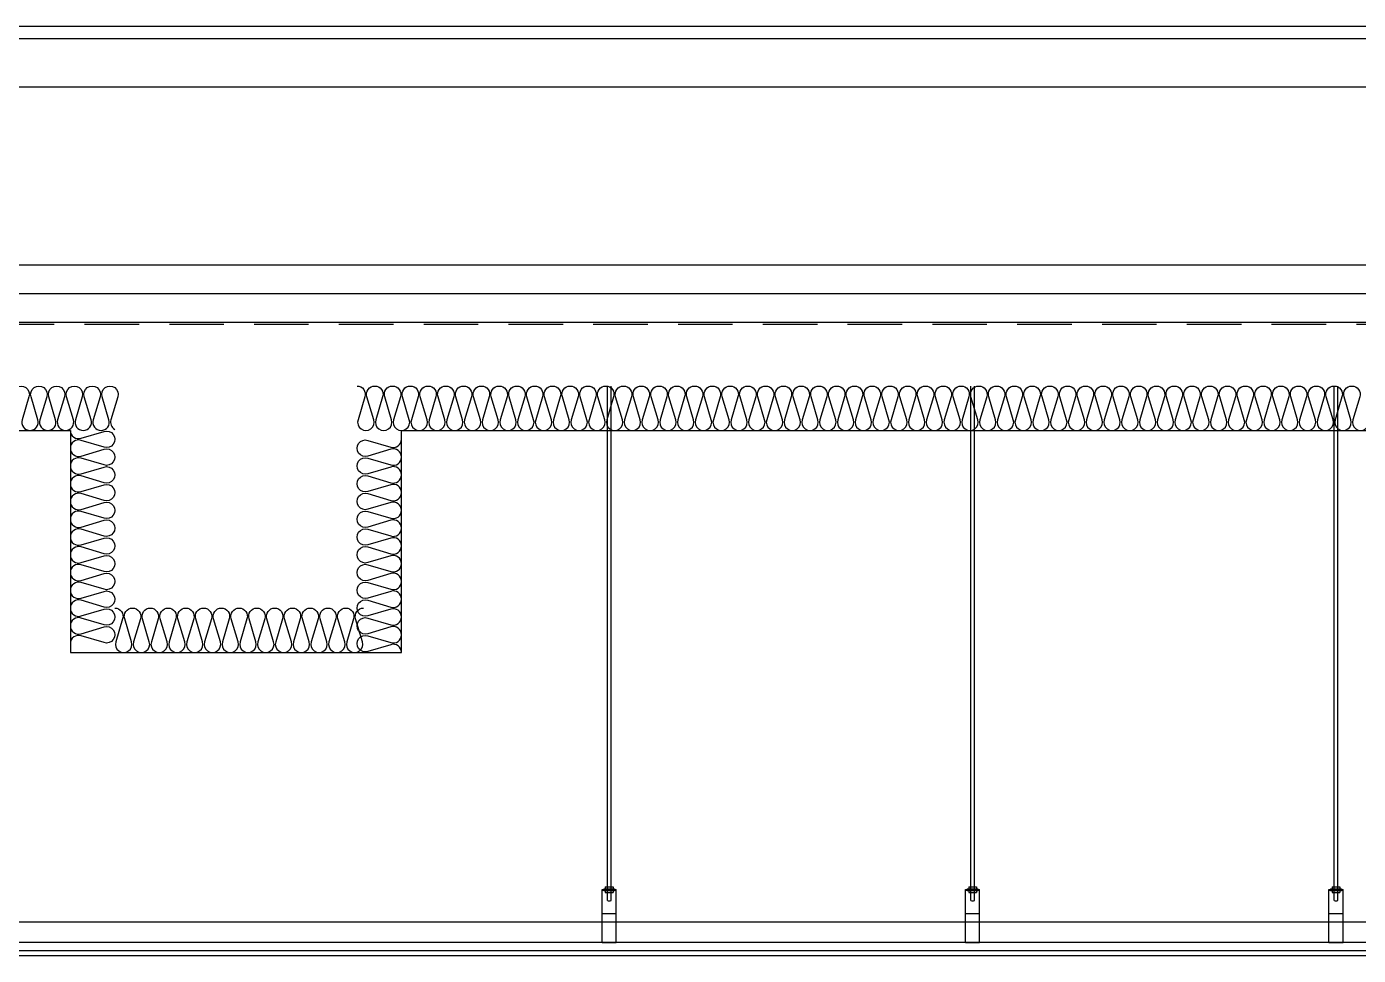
# Model space of a CAD drawing. Header units: millimetres. Extents: x 17311 to 801382, y -242618 to -104888.
# Drawn here: x 83577 to 86875, y -144888 to -142588 of the extents above; entities that cross this region are included whole.
import ezdxf

# ---------------------------------------------------------------- set-up
doc = ezdxf.new("R2010")
doc.units = ezdxf.units.MM
doc.header["$LTSCALE"] = 250
doc.linetypes.add('HID', pattern=[2.8, 1.8, -1])
for name, color, linetype in [('A-CEIL', 8, 'Continuous'), ('A-CEIL_EL', 8, 'Continuous'), ('A-ELE-8', 8, 'Continuous'), ('A-FIN', 6, 'Continuous'), ('A-FIN-8', 8, 'Continuous'), ('A-HAT-WIREMESH', 9, 'g_mesh'), ('A-WP', 1, 'HID'), ('ISL', 251, 'Continuous')]:
    doc.layers.add(name, color=color, linetype=linetype)
doc.styles.add('Gdim', font='')
doc.styles.get('Gdim').set_extended_font_data('Dotum')
doc.linetypes.add('g_mesh', pattern='A,10,-0.8,["X",Gdim,S=0.6,R=0,X=-0.15,Y=-0.3],-0.8', length=11.6)

msp = doc.modelspace()

# ---------------------------------------------------------------- linework, layer by layer
at = {"layer": 'A-CEIL'}
for p, q in [((79229.5, -144876.1), (109372.2, -144876.1, 0)), ((79229.5, -144888.1), (109372.2, -144888.1, 0))]:
    msp.add_line(p, q, dxfattribs=at)
at = {"layer": 'A-CEIL_EL'}
for p, q in [((85015.3, -144752.3), (85015.3, -143478.1)), ((85024.3, -144752.3), (85024.3, -143478.1)), ((85915.3, -144752.3), (85915.3, -143478.1)), ((85924.3, -144752.3), (85924.3, -143478.1)), ((86815.3, -144752.3), (86815.3, -143478.1)), ((86824.3, -144752.3), (86824.3, -143478.1)), ((85002.3, -144856.3), (85002.3, -144725.1)), ((85002.3, -144725.1), (85037.3, -144725.1)), ((85002.3, -144726.3), (85037.3, -144726.3)), ((85006.3, -144723.6), (85033.2, -144723.6)), ((85006.3, -144723.6), (85006.3, -144725.1)), ((85006.3, -144726.3), (85006.3, -144727.8)), ((85006.3, -144727.8), (85033.2, -144727.8)), ((85010.2, -144718.6), (85029.3, -144718.6)), ((85010.2, -144718.6), (85010.2, -144723.6)), ((85010.2, -144727.8), (85010.2, -144732.8)), ((85029.3, -144718.6), (85029.3, -144723.6)), ((85029.3, -144727.8), (85029.3, -144732.8)), ((85033.2, -144723.6), (85033.2, -144725.1)), ((85033.2, -144726.3), (85033.2, -144727.8)), ((85037.3, -144856.3), (85037.3, -144725.1)), ((85902.3, -144856.3), (85902.3, -144725.1)), ((85902.3, -144725.1), (85937.3, -144725.1)), ((85902.3, -144726.3), (85937.3, -144726.3)), ((85906.3, -144723.6), (85933.2, -144723.6)), ((85906.3, -144723.6), (85906.3, -144725.1)), ((85906.3, -144726.3), (85906.3, -144727.8)), ((85906.3, -144727.8), (85933.2, -144727.8)), ((85910.2, -144718.6), (85929.3, -144718.6)), ((85910.2, -144718.6), (85910.2, -144723.6)), ((85910.2, -144727.8), (85910.2, -144732.8)), ((85929.3, -144718.6), (85929.3, -144723.6)), ((85929.3, -144727.8), (85929.3, -144732.8)), ((85933.2, -144723.6), (85933.2, -144725.1)), ((85933.2, -144726.3), (85933.2, -144727.8)), ((85937.3, -144856.3), (85937.3, -144725.1)), ((86802.3, -144856.3), (86802.3, -144725.1)), ((86802.3, -144725.1), (86837.3, -144725.1)), ((86802.3, -144726.3), (86837.3, -144726.3)), ((86806.3, -144723.6), (86833.2, -144723.6)), ((86806.3, -144723.6), (86806.3, -144725.1)), ((86806.3, -144726.3), (86806.3, -144727.8)), ((86806.3, -144727.8), (86833.2, -144727.8)), ((86810.2, -144718.6), (86829.3, -144718.6)), ((86810.2, -144718.6), (86810.2, -144723.6)), ((86810.2, -144727.8), (86810.2, -144732.8)), ((86829.3, -144718.6), (86829.3, -144723.6)), ((86829.3, -144727.8), (86829.3, -144732.8)), ((86833.2, -144723.6), (86833.2, -144725.1)), ((86833.2, -144726.3), (86833.2, -144727.8)), ((86837.3, -144856.3), (86837.3, -144725.1)), ((85010.2, -144732.8), (85029.3, -144732.8)), ((85015.3, -144752.3), (85015.3, -144732.8)), ((85024.3, -144752.3), (85024.3, -144732.8)), ((85910.2, -144732.8), (85929.3, -144732.8)), ((85915.3, -144752.3), (85915.3, -144732.8)), ((85924.3, -144752.3), (85924.3, -144732.8)), ((86810.2, -144732.8), (86829.3, -144732.8)), ((86815.3, -144752.3), (86815.3, -144732.8)), ((86824.3, -144752.3), (86824.3, -144732.8)), ((85002.3, -144784.6), (85037.3, -144784.6)), ((85902.3, -144784.6), (85937.3, -144784.6)), ((86802.3, -144784.6), (86837.3, -144784.6)), ((79249.4, -144805.1), (109304.7, -144805.1, 0)), ((85002.3, -144805.1), (85037.3, -144805.1)), ((85902.3, -144805.1), (85937.3, -144805.1)), ((86802.3, -144805.1), (86837.3, -144805.1)), ((79249.4, -144855.1), (109304.7, -144855.1, 0)), ((85002.3, -144855.1), (85037.3, -144855.1)), ((85002.3, -144856.3), (85037.3, -144856.3)), ((85902.3, -144855.1), (85937.3, -144855.1)), ((85902.3, -144856.3), (85937.3, -144856.3)), ((86802.3, -144855.1), (86837.3, -144855.1)), ((86802.3, -144856.3), (86837.3, -144856.3))]:
    msp.add_line(p, q, dxfattribs=at)
for centre in [(85019.8, -144740.8), (85919.8, -144740.8), (86819.8, -144740.8)]:
    msp.add_arc(centre, 12.4, 248.715, 291.285, dxfattribs=at)
at = {"layer": 'A-ELE-8'}
for p, q in [((148495.3, -142588.1), (79345.3, -142588.1)), ((148495.3, -142618.1), (79345.3, -142618.1)), ((148495.3, -142738.1), (79345.3, -142738.1))]:
    msp.add_line(p, q, dxfattribs=at)
at = {"layer": 'A-FIN'}
msp.add_line((79303.3, -143178.1), (148687.3, -143178.1), dxfattribs=at)
at = {"layer": 'A-FIN-8'}
msp.add_line((79313.5, -143320.1), (148677, -143320.1), dxfattribs=at)
at = {"layer": 'A-HAT-WIREMESH', "ltscale": 0.6}
msp.add_line((79303.3, -143249.1), (148687.3, -143249.1), dxfattribs=at)
at = {"layer": 'A-WP', "ltscale": 0.3}
msp.add_line((79310.4, -143325.1), (148680.1, -143325.1), dxfattribs=at)
at = {"layer": 'ISL', "elevation": 0}
for points in [[(83543.8, -143504.8, -1.372593), (83582.7, -143504.8), (83565.8, -143561.5, 0.509267), (83585.3, -143588.1, 0.509267), (83604.7, -143561.5), (83587.8, -143504.8, -1.372593), (83626.7, -143504.8), (83609.8, -143561.5, 0.509267), (83629.3, -143588.1, 0.509267), (83648.7, -143561.5), (83631.8, -143504.8, -1.372593), (83670.7, -143504.8), (83653.8, -143561.5, 0.509267), (83673.3, -143588.1, 0.509267), (83692.7, -143561.5), (83675.8, -143504.8, -1.372593), (83714.7, -143504.8), (83697.8, -143561.5, 0.509267), (83717.3, -143588.1, 0.509267), (83736.7, -143561.5), (83719.8, -143504.8, -1.372593), (83758.7, -143504.8), (83741.8, -143561.5, 0.509267), (83761.3, -143588.1, 0.509267), (83780.7, -143561.5), (83763.8, -143504.8, -1.372593), (83802.7, -143504.8), (83785.8, -143561.5, 0.356715), (83795.3, -143585.5, 0.356715)], [(84395.3, -143478.1, -0.509267), (84414.7, -143504.8), (84397.8, -143561.5, 1.372593), (84436.7, -143561.5), (84419.8, -143504.8, -0.509267), (84439.3, -143478.1, -0.509267), (84458.7, -143504.8), (84441.8, -143561.5, 1.372593), (84480.7, -143561.5), (84463.8, -143504.8, -0.509267), (84483.3, -143478.1, -0.509267), (84502.7, -143504.8), (84485.8, -143561.5, 1.372593), (84524.7, -143561.5), (84507.8, -143504.8, -0.509267), (84527.3, -143478.1, -0.509267), (84546.7, -143504.8), (84529.8, -143561.5, 1.372593), (84568.7, -143561.5), (84551.8, -143504.8, -0.509267), (84571.3, -143478.1, -0.509267), (84590.7, -143504.8), (84573.8, -143561.5, 1.372593), (84612.7, -143561.5), (84595.8, -143504.8, -0.509267), (84615.3, -143478.1, -0.509267), (84634.7, -143504.8), (84617.8, -143561.5, 1.372593), (84656.7, -143561.5), (84639.8, -143504.8, -0.509267), (84659.3, -143478.1, -0.509267), (84678.7, -143504.8), (84661.8, -143561.5, 1.372593), (84700.7, -143561.5), (84683.8, -143504.8, -0.509267), (84703.3, -143478.1, -0.509267), (84722.7, -143504.8), (84705.8, -143561.5, 1.372593), (84744.7, -143561.5), (84727.8, -143504.8, -0.509267), (84747.3, -143478.1, -0.509267), (84766.7, -143504.8), (84749.8, -143561.5, 1.372593), (84788.7, -143561.5), (84771.8, -143504.8, -0.509267), (84791.3, -143478.1, -0.509267), (84810.7, -143504.8), (84793.8, -143561.5, 1.372593), (84832.7, -143561.5), (84815.8, -143504.8, -0.509267), (84835.3, -143478.1, -0.509267), (84854.7, -143504.8), (84837.8, -143561.5, 1.372593), (84876.7, -143561.5), (84859.8, -143504.8, -0.509267), (84879.3, -143478.1, -0.509267), (84898.7, -143504.8), (84881.8, -143561.5, 1.372593), (84920.7, -143561.5), (84903.8, -143504.8, -0.509267), (84923.3, -143478.1, -0.509267), (84942.7, -143504.8), (84925.8, -143561.5, 1.372593), (84964.7, -143561.5), (84947.8, -143504.8, -0.509267), (84967.3, -143478.1, -0.509267), (84986.7, -143504.8), (84969.8, -143561.5, 1.372593), (85008.7, -143561.5), (84991.8, -143504.8, -0.509267), (85011.3, -143478.1, -0.509267), (85030.7, -143504.8), (85013.8, -143561.5, 1.372593), (85052.7, -143561.5), (85035.8, -143504.8, -0.509267), (85055.3, -143478.1, -0.509267), (85074.7, -143504.8), (85057.8, -143561.5, 1.372593), (85096.7, -143561.5), (85079.8, -143504.8, -0.509267), (85099.3, -143478.1, -0.509267), (85118.7, -143504.8), (85101.8, -143561.5, 1.372593), (85140.7, -143561.5), (85123.8, -143504.8, -0.509267), (85143.3, -143478.1, -0.509267), (85162.7, -143504.8), (85145.8, -143561.5, 1.372593), (85184.7, -143561.5), (85167.8, -143504.8, -0.509267), (85187.3, -143478.1, -0.509267), (85206.7, -143504.8), (85189.8, -143561.5, 1.372593), (85228.7, -143561.5), (85211.8, -143504.8, -0.509267), (85231.3, -143478.1, -0.509267), (85250.7, -143504.8), (85233.8, -143561.5, 1.372593), (85272.7, -143561.5), (85255.8, -143504.8, -0.509267), (85275.3, -143478.1, -0.509267), (85294.7, -143504.8), (85277.8, -143561.5, 1.372593), (85316.7, -143561.5), (85299.8, -143504.8, -0.509267), (85319.3, -143478.1, -0.509267), (85338.7, -143504.8), (85321.8, -143561.5, 1.372593), (85360.7, -143561.5), (85343.8, -143504.8, -0.509267), (85363.3, -143478.1, -0.509267), (85382.7, -143504.8), (85365.8, -143561.5, 1.372593), (85404.7, -143561.5), (85387.8, -143504.8, -0.509267), (85407.3, -143478.1, -0.509267), (85426.7, -143504.8), (85409.8, -143561.5, 1.372593), (85448.7, -143561.5), (85431.8, -143504.8, -0.509267), (85451.3, -143478.1, -0.509267), (85470.7, -143504.8), (85453.8, -143561.5, 1.372593), (85492.7, -143561.5), (85475.8, -143504.8, -0.509267), (85495.3, -143478.1, -0.509267), (85514.7, -143504.8), (85497.8, -143561.5, 1.372593), (85536.7, -143561.5), (85519.8, -143504.8, -0.509267), (85539.3, -143478.1, -0.509267), (85558.7, -143504.8), (85541.8, -143561.5, 1.372593), (85580.7, -143561.5), (85563.8, -143504.8, -0.509267), (85583.3, -143478.1, -0.509267), (85602.7, -143504.8), (85585.8, -143561.5, 1.372593), (85624.7, -143561.5), (85607.8, -143504.8, -0.509267), (85627.3, -143478.1, -0.509267), (85646.7, -143504.8), (85629.8, -143561.5, 1.372593), (85668.7, -143561.5), (85651.8, -143504.8, -0.509267), (85671.3, -143478.1, -0.509267), (85690.7, -143504.8), (85673.8, -143561.5, 1.372593), (85712.7, -143561.5), (85695.8, -143504.8, -0.509267), (85715.3, -143478.1, -0.509267), (85734.7, -143504.8), (85717.8, -143561.5, 1.372593), (85756.7, -143561.5), (85739.8, -143504.8, -0.509267), (85759.3, -143478.1, -0.509267), (85778.7, -143504.8), (85761.8, -143561.5, 1.372593), (85800.7, -143561.5), (85783.8, -143504.8, -0.509267), (85803.3, -143478.1, -0.509267), (85822.7, -143504.8), (85805.8, -143561.5, 1.372593), (85844.7, -143561.5), (85827.8, -143504.8, -0.509267), (85847.3, -143478.1, -0.509267), (85866.7, -143504.8), (85849.8, -143561.5, 1.372593), (85888.7, -143561.5), (85871.8, -143504.8, -0.509267), (85891.3, -143478.1, -0.509267), (85910.7, -143504.8), (85893.8, -143561.5, 1.372593), (85932.7, -143561.5), (85915.8, -143504.8, -0.509267), (85935.3, -143478.1, -0.509267), (85954.7, -143504.8), (85937.8, -143561.5, 1.372593), (85976.7, -143561.5), (85959.8, -143504.8, -0.509267), (85979.3, -143478.1, -0.509267), (85998.7, -143504.8), (85981.8, -143561.5, 1.372593), (86020.7, -143561.5), (86003.8, -143504.8, -0.509267), (86023.3, -143478.1, -0.509267), (86042.7, -143504.8), (86025.8, -143561.5, 1.372593), (86064.7, -143561.5), (86047.8, -143504.8, -0.509267), (86067.3, -143478.1, -0.509267), (86086.7, -143504.8), (86069.8, -143561.5, 1.372593), (86108.7, -143561.5), (86091.8, -143504.8, -0.509267), (86111.3, -143478.1, -0.509267), (86130.7, -143504.8), (86113.8, -143561.5, 1.372593), (86152.7, -143561.5), (86135.8, -143504.8, -0.509267), (86155.3, -143478.1, -0.509267), (86174.7, -143504.8), (86157.8, -143561.5, 1.372593), (86196.7, -143561.5), (86179.8, -143504.8, -0.509267), (86199.3, -143478.1, -0.509267), (86218.7, -143504.8), (86201.8, -143561.5, 1.372593), (86240.7, -143561.5), (86223.8, -143504.8, -0.509267), (86243.3, -143478.1, -0.509267), (86262.7, -143504.8), (86245.8, -143561.5, 1.372593), (86284.7, -143561.5), (86267.8, -143504.8, -0.509267), (86287.3, -143478.1, -0.509267), (86306.7, -143504.8), (86289.8, -143561.5, 1.372593), (86328.7, -143561.5), (86311.8, -143504.8, -0.509267), (86331.3, -143478.1, -0.509267), (86350.7, -143504.8), (86333.8, -143561.5, 1.372593), (86372.7, -143561.5), (86355.8, -143504.8, -0.509267), (86375.3, -143478.1, -0.509267), (86394.7, -143504.8), (86377.8, -143561.5, 1.372593), (86416.7, -143561.5), (86399.8, -143504.8, -0.509267), (86419.3, -143478.1, -0.509267), (86438.7, -143504.8), (86421.8, -143561.5, 1.372593), (86460.7, -143561.5), (86443.8, -143504.8, -0.509267), (86463.3, -143478.1, -0.509267), (86482.7, -143504.8), (86465.8, -143561.5, 1.372593), (86504.7, -143561.5), (86487.8, -143504.8, -0.509267), (86507.3, -143478.1, -0.509267), (86526.7, -143504.8), (86509.8, -143561.5, 1.372593), (86548.7, -143561.5), (86531.8, -143504.8, -0.509267), (86551.3, -143478.1, -0.509267), (86570.7, -143504.8), (86553.8, -143561.5, 1.372593), (86592.7, -143561.5), (86575.8, -143504.8, -0.509267), (86595.3, -143478.1, -0.509267), (86614.7, -143504.8), (86597.8, -143561.5, 1.372593), (86636.7, -143561.5), (86619.8, -143504.8, -0.509267), (86639.3, -143478.1, -0.509267), (86658.7, -143504.8), (86641.8, -143561.5, 1.372593), (86680.7, -143561.5), (86663.8, -143504.8, -0.509267), (86683.3, -143478.1, -0.509267), (86702.7, -143504.8), (86685.8, -143561.5, 1.372593), (86724.7, -143561.5), (86707.8, -143504.8, -0.509267), (86727.3, -143478.1, -0.509267), (86746.7, -143504.8), (86729.8, -143561.5, 1.372593), (86768.7, -143561.5), (86751.8, -143504.8, -0.509267), (86771.3, -143478.1, -0.509267), (86790.7, -143504.8), (86773.8, -143561.5, 1.372593), (86812.7, -143561.5), (86795.8, -143504.8, -0.509267), (86815.3, -143478.1, -0.509267), (86834.7, -143504.8), (86817.8, -143561.5, 1.372593), (86856.7, -143561.5), (86839.8, -143504.8, -0.509267), (86859.3, -143478.1, -0.509267), (86878.7, -143504.8), (86861.8, -143561.5, 1.372593), (86900.7, -143561.5)], [(83685.3, -143588.2, 0.509267), (83711.9, -143607.6), (83768.6, -143590.7, -1.372593), (83768.6, -143629.6), (83711.9, -143612.7, 0.509267), (83685.3, -143632.2, 0.509267), (83711.9, -143651.6), (83768.6, -143634.7, -1.372593), (83768.6, -143673.6), (83711.9, -143656.7, 0.509267), (83685.3, -143676.2, 0.509267), (83711.9, -143695.6), (83768.6, -143678.7, -1.372593), (83768.6, -143717.6), (83711.9, -143700.7, 0.509267), (83685.3, -143720.2, 0.509267), (83711.9, -143739.6), (83768.6, -143722.7, -1.372593), (83768.6, -143761.6), (83711.9, -143744.7, 0.509267), (83685.3, -143764.2, 0.509267), (83711.9, -143783.6), (83768.6, -143766.7, -1.372593), (83768.6, -143805.6), (83711.9, -143788.7, 0.509267), (83685.3, -143808.2, 0.509267), (83711.9, -143827.6), (83768.6, -143810.7, -1.372593), (83768.6, -143849.6), (83711.9, -143832.7, 0.509267), (83685.3, -143852.2, 0.509267), (83711.9, -143871.6), (83768.6, -143854.7, -1.372593), (83768.6, -143893.6), (83711.9, -143876.7, 0.509267), (83685.3, -143896.2, 0.509267), (83711.9, -143915.6), (83768.6, -143898.7, -1.372593), (83768.6, -143937.6), (83711.9, -143920.7, 0.509267), (83685.3, -143940.2, 0.509267), (83711.9, -143959.6), (83768.6, -143942.7, -1.372593), (83768.6, -143981.6), (83711.9, -143964.7, 0.509267), (83685.3, -143984.2, 0.509267), (83711.9, -144003.6), (83768.6, -143986.7, -1.372593), (83768.6, -144025.6), (83711.9, -144008.7, 0.509267), (83685.3, -144028.2, 0.509267), (83711.9, -144047.6), (83768.6, -144030.7, -1.372593), (83768.6, -144069.6), (83711.9, -144052.7, 0.509267), (83685.3, -144072.2, 0.509267), (83711.9, -144091.6), (83768.6, -144074.7, -1.372593), (83768.6, -144113.6), (83711.9, -144096.7, 0.509267), (83685.3, -144116.2)], [(84505.3, -144138.1, 0.509267), (84478.6, -144118.7), (84421.9, -144135.5, -1.372593), (84421.9, -144096.7), (84478.6, -144113.5, 0.509267), (84505.3, -144094.1, 0.509267), (84478.6, -144074.7), (84421.9, -144091.5, -1.372593), (84421.9, -144052.7), (84478.6, -144069.5, 0.509267), (84505.3, -144050.1, 0.509267), (84478.6, -144030.7), (84421.9, -144047.5, -1.372593), (84421.9, -144008.7), (84478.6, -144025.5, 0.509267), (84505.3, -144006.1, 0.509267), (84478.6, -143986.7), (84421.9, -144003.5, -1.372593), (84421.9, -143964.7), (84478.6, -143981.5, 0.509267), (84505.3, -143962.1, 0.509267), (84478.6, -143942.7), (84421.9, -143959.5, -1.372593), (84421.9, -143920.7), (84478.6, -143937.5, 0.509267), (84505.3, -143918.1, 0.509267), (84478.6, -143898.7), (84421.9, -143915.5, -1.372593), (84421.9, -143876.7), (84478.6, -143893.5, 0.509267), (84505.3, -143874.1, 0.509267), (84478.6, -143854.7), (84421.9, -143871.5, -1.372593), (84421.9, -143832.7), (84478.6, -143849.5, 0.509267), (84505.3, -143830.1, 0.509267), (84478.6, -143810.7), (84421.9, -143827.5, -1.372593), (84421.9, -143788.7), (84478.6, -143805.5, 0.509267), (84505.3, -143786.1, 0.509267), (84478.6, -143766.7), (84421.9, -143783.5, -1.372593), (84421.9, -143744.7), (84478.6, -143761.5, 0.509267), (84505.3, -143742.1, 0.509267), (84478.6, -143722.7), (84421.9, -143739.5, -1.372593), (84421.9, -143700.7), (84478.6, -143717.5, 0.509267), (84505.3, -143698.1, 0.509267), (84478.6, -143678.7), (84421.9, -143695.5, -1.372593), (84421.9, -143656.7), (84478.6, -143673.5, 0.509267), (84505.3, -143654.1, 0.509267), (84478.6, -143634.7), (84421.9, -143651.5, -1.372593), (84421.9, -143612.7), (84478.6, -143629.5, 0.509267), (84505.3, -143610.1)], [(83795.3, -144028.1, -0.509267), (83814.7, -144054.8), (83797.8, -144111.5, 1.372593), (83836.7, -144111.5), (83819.8, -144054.8, -0.509267), (83839.3, -144028.1, -0.509267), (83858.7, -144054.8), (83841.8, -144111.5, 1.372593), (83880.7, -144111.5), (83863.8, -144054.8, -0.509267), (83883.3, -144028.1, -0.509267), (83902.7, -144054.8), (83885.8, -144111.5, 1.372593), (83924.7, -144111.5), (83907.8, -144054.8, -0.509267), (83927.3, -144028.1, -0.509267), (83946.7, -144054.8), (83929.8, -144111.5, 1.372593), (83968.7, -144111.5), (83951.8, -144054.8, -0.509267), (83971.3, -144028.1, -0.509267), (83990.7, -144054.8), (83973.8, -144111.5, 1.372593), (84012.7, -144111.5), (83995.8, -144054.8, -0.509267), (84015.3, -144028.1, -0.509267), (84034.7, -144054.8), (84017.8, -144111.5, 1.372593), (84056.7, -144111.5), (84039.8, -144054.8, -0.509267), (84059.3, -144028.1, -0.509267), (84078.7, -144054.8), (84061.8, -144111.5, 1.372593), (84100.7, -144111.5), (84083.8, -144054.8, -0.509267), (84103.3, -144028.1, -0.509267), (84122.7, -144054.8), (84105.8, -144111.5, 1.372593), (84144.7, -144111.5), (84127.8, -144054.8, -0.509267), (84147.3, -144028.1, -0.509267), (84166.7, -144054.8), (84149.8, -144111.5, 1.372593), (84188.7, -144111.5), (84171.8, -144054.8, -0.509267), (84191.3, -144028.1, -0.509267), (84210.7, -144054.8), (84193.8, -144111.5, 1.372593), (84232.7, -144111.5), (84215.8, -144054.8, -0.509267), (84235.3, -144028.1, -0.509267), (84254.7, -144054.8), (84237.8, -144111.5, 1.372593), (84276.7, -144111.5), (84259.8, -144054.8, -0.509267), (84279.3, -144028.1, -0.509267), (84298.7, -144054.8), (84281.8, -144111.5, 1.372593), (84320.7, -144111.5), (84303.8, -144054.8, -0.509267), (84323.3, -144028.1, -0.509267), (84342.7, -144054.8), (84325.8, -144111.5, 1.372593), (84364.7, -144111.5), (84347.8, -144054.8, -0.509267), (84367.3, -144028.1, -0.509267), (84386.7, -144054.8), (84369.8, -144111.5, 1.372593), (84408.7, -144111.5), (84391.8, -144054.8, -0.509267), (84411.3, -144028.1)]]:
    msp.add_lwpolyline(points, format="xyb", dxfattribs=at)
for points in [[(78995.3, -143588.1), (79685.3, -143588.1), (79685.3, -144138.1), (80505.3, -144138.1), (80505.3, -143588.1), (83685.3, -143588.1)], [(83685.3, -143588.1), (83685.3, -144138.1), (84505.3, -144138.1), (84505.3, -143588.1)], [(84505.3, -143588.1), (94595.3, -143588.1)]]:
    msp.add_lwpolyline(points, dxfattribs=at)

doc.saveas('drawing.dxf')
